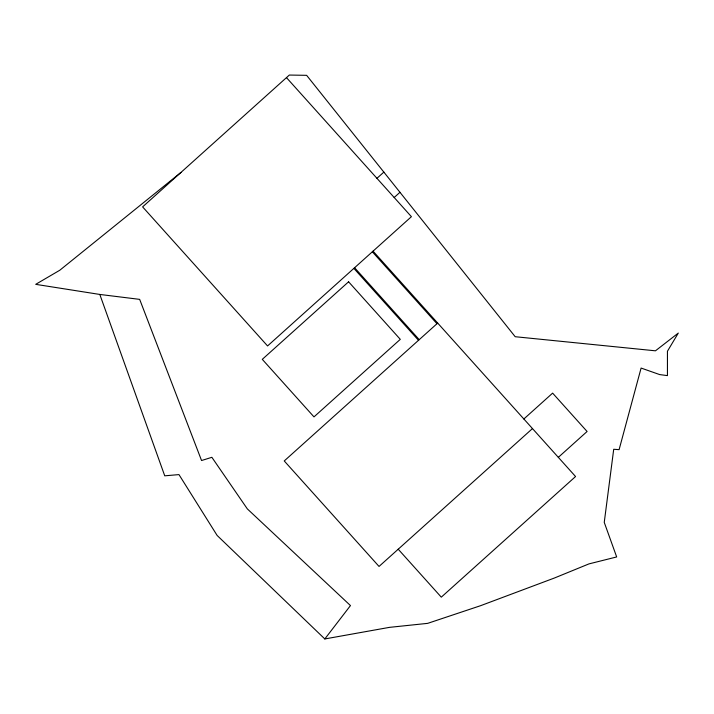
<?xml version="1.0" encoding="UTF-8"?>
<svg xmlns="http://www.w3.org/2000/svg" width="714" height="714" viewBox="0 0 714 714"><rect width="100%" height="100%" fill="white"/><g stroke="black" fill="none" stroke-linecap="round" stroke-linejoin="round"><path stroke-width="1.07" d="M99.808 294.445L164.738 475.819L178.964 474.596L217.136 535.455L324.816 638.95L350.467 605.579L247.33 508.886L211.871 457.308L201.553 460.53L139.667 299.371L99.808 294.445L35.7 284.342L59.806 270.231L180.981 172.413M376.947 178.322L383.855 172.11M394.182 197.501L399.965 192.307M437.691 323.076L284.243 460.949L379.036 566.443L532.474 428.57M523.862 418.984L552.627 393.128L587.095 431.488L558.33 457.344M324.816 638.95L389.505 627.356L427.677 623.358L480.602 605.686L554.367 578.037L588.952 563.899L616.673 556.947L604.249 522.38L613.71 449.284L619.1 449.65L641.101 368.058L659.665 374.582L667.438 375.618L667.438 351.243L678.3 333.072L655.461 350.815L515.187 336.713L306.627 75.327L289.331 75.05L142.613 206.881L267.563 345.942L411.416 216.681L286.475 77.621M373.056 251.149L575.564 476.524L441.297 597.163L398.216 549.209M372.342 251.792L436.968 323.719M354.599 267.741L419.225 339.668M353.876 268.384L418.511 340.31M348.593 281.798L262.288 359.347L313.99 416.896L400.295 339.337L348.593 281.798"/></g></svg>
